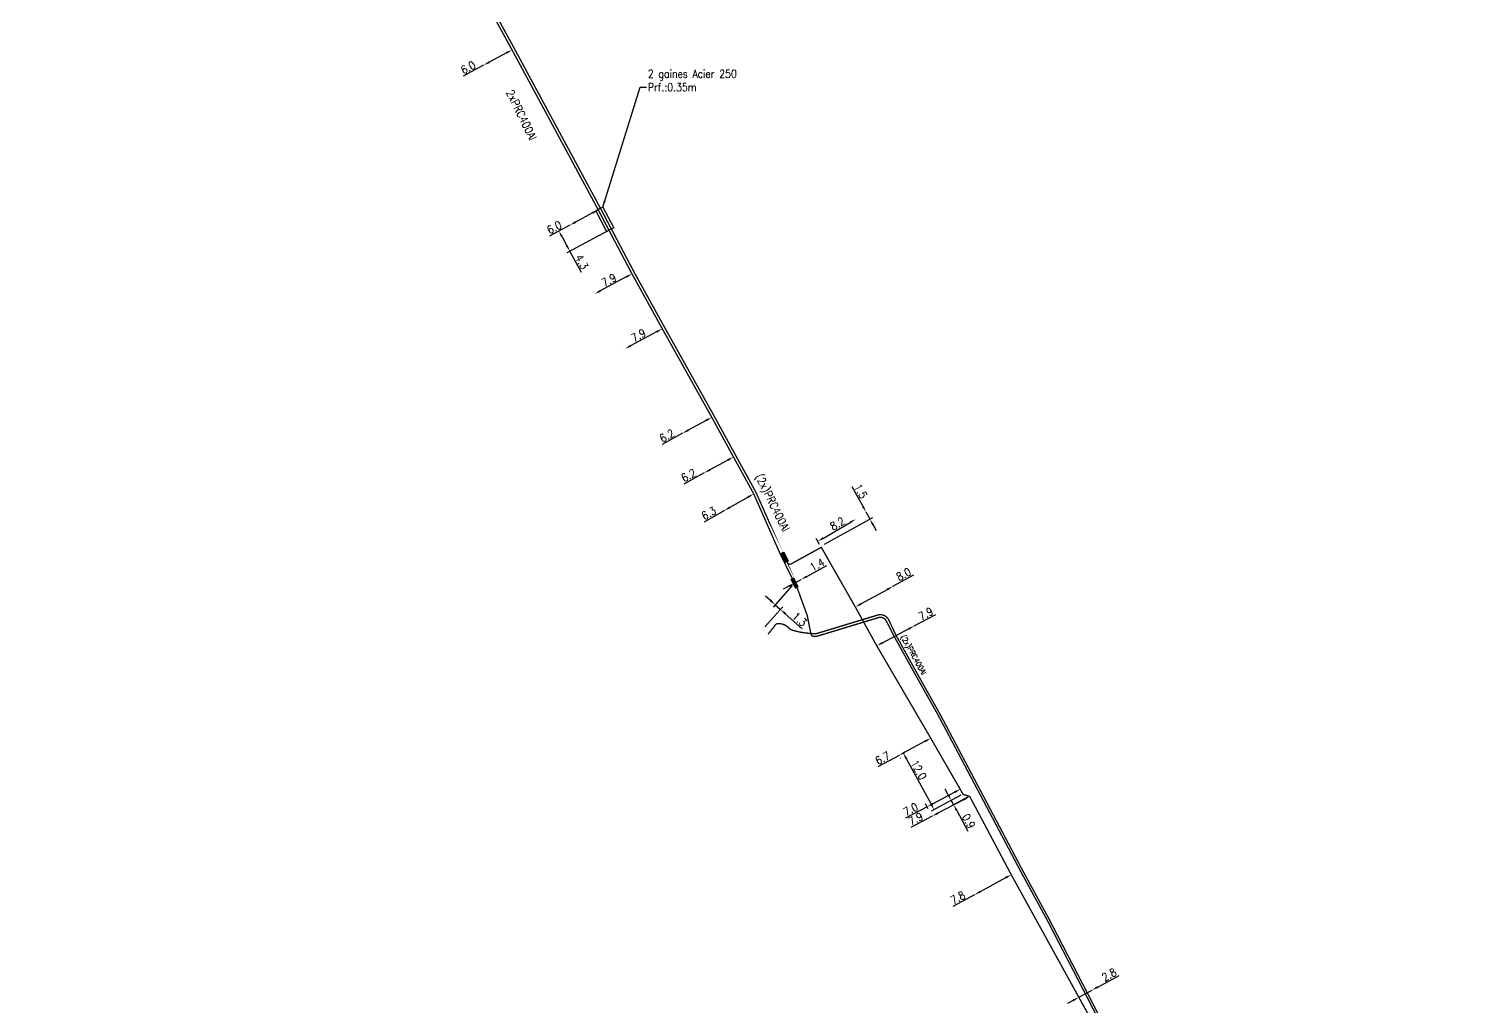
# Model space of a CAD drawing. Header units: millimetres. Extents: x 113457 to 114000, y 153000 to 154000.
# Drawn here: x 113459.8 to 113728.4, y 153663.9 to 153845.7 of the extents above; entities that cross this region are included whole.
import ezdxf
from ezdxf.enums import TextEntityAlignment as Align

# ---------------------------------------------------------------- set-up
doc = ezdxf.new("R2010")
doc.units = ezdxf.units.MM
doc.header["$PDMODE"] = 34
doc.layers.get('0').update_dxf_attribs({"linetype": 'CONTINUOUS'})
doc.layers.get('DEFPOINTS').update_dxf_attribs({"linetype": 'CONTINUOUS'})
for name, color, linetype in [('M_130', 3, 'M_ST_15'), ('M_300', 7, 'CONTINUOUS'), ('M_400', 7, 'CONTINUOUS')]:
    doc.layers.add(name, color=color, linetype=linetype)
doc.styles.add('M_ROMANS', font='ROMANS.shx', dxfattribs={"width": 0.75})
doc.styles.get("Standard").update_dxf_attribs({"font": 'romans.shx', "width": 0.85})
doc.linetypes.add('M_ST_15', pattern='A,5,-0.3,["XX",Standard,S=1,R=0,X=0,Y=-0.5],-2.5', length=7.8)
doc.dimstyles.get("Standard").update_dxf_attribs({"dimtxt": 1.5, "dimasz": 1.2, "dimexe": 0.625, "dimexo": 0.625, "dimgap": 0.25, "dimtad": 1, "dimdec": 1, "dimzin": 0, "dimdsep": 46, "dimtxsty": 'Standard', "dimcen": -0.5, "dimadec": 0, "dimazin": 0, "dimtfac": 1, "dimtdec": 1, "dimtmove": 0, "dimatfit": 3, "dimfxl": 1, "dimtolj": 1, "dimtzin": 0, "dimarcsym": 0})

# ---------------------------------------------------------------- blocks, each defined once
blk = doc.blocks.new('*D14')
at = {"layer": 'DEFPOINTS', "color": 0, "linetype": 'Continuous', "transparency": 16777216}
for p in [(113620.6094, 153742), (113620.6106244843, 153741.9977688616), (113613.5961733544, 153738.1510297416)]:
    blk.add_point(p, dxfattribs=at)
at = {"layer": 'M_130', "color": 0, "linetype": 'Continuous', "lineweight": -2, "transparency": 16777216}
for p, q in [((113620.6106244843, 153741.9977688616), (113624.4772942693, 153744.1198587003)), ((113614.6493824927, 153738.7261445026), (113619.5586398302, 153741.4204229621)), ((113620.9101009893, 153741.452091326), (113620.9113254735, 153741.4498601876)), ((113613.8968743437, 153737.6031210676), (113613.8980988279, 153737.6008899292))]:
    blk.add_line(p, q, dxfattribs=at)
at = {"layer": 'M_130', "color": 0, "linetype": 'Continuous', "transparency": 16777216}
for points in [[(113619.4624155136, 153741.5957537378), (113619.6548641467, 153741.2450921864), (113620.6106244843, 153741.9977688616)], [(113614.5531581761, 153738.9014752783), (113614.7456068092, 153738.550813727), (113613.5973978386, 153738.1487986032)]]:
    blk.add_solid(points, dxfattribs=at)
at = {"layer": 'M_130', "color": 0, "linetype": 'Continuous', "transparency": 16777216, "insert": (113622.6060501078, 153744.2335912116), "char_height": 1.5, "attachment_point": 5, "rotation": 28.758680008214878}
blk.add_mtext('\\A1;8.0', dxfattribs=at)
blk = doc.blocks.new('*D15')
at = {"layer": 'DEFPOINTS', "color": 0, "linetype": 'Continuous', "transparency": 16777216}
for p in [(113624.5703, 153734.625), (113624.5741407899, 153734.617742042), (113617.5877857376, 153730.9299702764)]:
    blk.add_point(p, dxfattribs=at)
at = {"layer": 'M_130', "color": 0, "linetype": 'Continuous', "lineweight": -2, "transparency": 16777216}
for p, q in [((113624.5741407899, 153734.617742042), (113628.5562971864, 153736.7250325818)), ((113618.6522722265, 153731.4839882767), (113623.513495091, 153734.0564660837)), ((113624.8626312283, 153734.0725803651), (113624.8664720182, 153734.0653224072)), ((113617.8801169659, 153730.3775506415), (113617.8839577558, 153730.3702926836))]:
    blk.add_line(p, q, dxfattribs=at)
at = {"layer": 'M_130', "color": 0, "linetype": 'Continuous', "transparency": 16777216}
for points in [[(113623.4199490979, 153734.2332403669), (113623.607041084, 153733.8796918006), (113624.5741407899, 153734.617742042)], [(113618.5587262335, 153731.6607625599), (113618.7458182196, 153731.3072139936), (113617.5916265276, 153730.9227123184)]]:
    blk.add_solid(points, dxfattribs=at)
at = {"layer": 'M_130', "color": 0, "linetype": 'Continuous', "transparency": 16777216, "insert": (113626.7138315012, 153736.8814168552), "char_height": 1.5, "attachment_point": 5, "rotation": 27.887044279127448}
blk.add_mtext('\\A1;7.9', dxfattribs=at)
blk = doc.blocks.new('*D16')
at = {"layer": 'DEFPOINTS', "color": 0, "linetype": 'Continuous', "transparency": 16777216}
for p in [(113627.6363783456, 153713.7315509265), (113621.739762926, 153710.5501712958), (113621.7438860981, 153710.5425290893)]:
    blk.add_point(p, dxfattribs=at)
at = {"layer": 'M_130', "color": 0, "linetype": 'Continuous', "lineweight": -2, "transparency": 16777216}
for p, q in [((113626.5844059942, 153713.1541173147), (113622.7999816215, 153711.1123204945)), ((113627.9331447025, 153713.1815011748), (113627.9372678746, 153713.1738589682)), ((113621.7438860981, 153710.5425290893), (113617.7788131732, 153708.4032676079)), ((113622.0365292829, 153710.0001215441), (113622.040652455, 153709.9924793375))]:
    blk.add_line(p, q, dxfattribs=at)
at = {"layer": 'M_130', "color": 0, "linetype": 'Continuous', "transparency": 16777216}
for points in [[(113622.7050163873, 153711.2883364151), (113622.8949468557, 153710.936304574), (113621.7438860981, 153710.5425290893)], [(113626.4894407601, 153713.3301332353), (113626.6793712285, 153712.9781013942), (113627.6405015177, 153713.72390872)]]:
    blk.add_solid(points, dxfattribs=at)
at = {"layer": 'M_130', "color": 0, "linetype": 'Continuous', "transparency": 16777216, "insert": (113618.6728250987, 153710.0218714875), "char_height": 1.5, "attachment_point": 5, "rotation": 28.348032647228194}
blk.add_mtext('\\A1;6.7', dxfattribs=at)
blk = doc.blocks.new('*D17')
at = {"layer": 'DEFPOINTS', "color": 0, "linetype": 'Continuous', "transparency": 16777216}
for p in [(113633.6604716316, 153703.2834943716), (113626.9619393876, 153700.9699229799), (113627.4723206221, 153700.00622069)]:
    blk.add_point(p, dxfattribs=at)
at = {"layer": 'M_130', "color": 0, "linetype": 'Continuous', "lineweight": -2, "transparency": 16777216}
for p, q in [((113632.0896295019, 153703.6855716177), (113628.0224002828, 153701.5315480237)), ((113633.3679585879, 153703.8358177545), (113632.8575773534, 153704.7995200444)), ((113626.9619393876, 153700.9699229799), (113622.9666945191, 153698.8540226343)), ((113627.1798075784, 153700.5585440729), (113626.669426344, 153701.5222463628))]:
    blk.add_line(p, q, dxfattribs=at)
at = {"layer": 'M_130', "color": 0, "linetype": 'Continuous', "transparency": 16777216}
for points in [[(113631.9960253279, 153703.8623151002), (113632.1832336759, 153703.5088281351), (113633.1500903971, 153704.2471966615)], [(113627.9287961088, 153701.7082915063), (113628.1160044567, 153701.3548045412), (113626.9619393876, 153700.9699229799)]]:
    blk.add_solid(points, dxfattribs=at)
at = {"layer": 'M_130', "color": 0, "linetype": 'Continuous', "transparency": 16777216, "insert": (113623.8999969749, 153700.4798874263), "char_height": 1.5, "attachment_point": 5, "rotation": 27.90590342580457}
blk.add_mtext('\\A1;7.0', dxfattribs=at)
blk = doc.blocks.new('*D18')
at = {"layer": 'DEFPOINTS', "color": 0, "linetype": 'Continuous', "transparency": 16777216}
for p in [(113634.8931325307, 153702.8861986283), (113627.8987695014, 153699.213653594), (113627.8987695014, 153699.213653594)]:
    blk.add_point(p, dxfattribs=at)
at = {"layer": 'M_130', "color": 0, "linetype": 'Continuous', "lineweight": -2, "transparency": 16777216}
for p, q in [((113633.830686585, 153702.3283378817), (113628.961215447, 153699.7715143406)), ((113627.8987695014, 153699.213653594), (113623.9098541431, 153697.1191853443))]:
    blk.add_line(p, q, dxfattribs=at)
at = {"layer": 'M_130', "color": 0, "linetype": 'Continuous', "transparency": 16777216}
for points in [[(113633.7377097939, 153702.5054122059), (113633.9236633761, 153702.1512635574), (113634.8931325306, 153702.8861986283)], [(113628.8682386559, 153699.9485886649), (113629.0541922381, 153699.5944400164), (113627.8987695014, 153699.213653594)]]:
    blk.add_solid(points, dxfattribs=at)
at = {"layer": 'M_130', "color": 0, "linetype": 'Continuous', "transparency": 16777216, "insert": (113624.8220392629, 153698.7276175465), "char_height": 1.5, "attachment_point": 5, "rotation": 27.70271211043715}
blk.add_mtext('\\A1;7.9', dxfattribs=at)
blk = doc.blocks.new('*D19')
at = {"layer": 'DEFPOINTS', "color": 0, "linetype": 'Continuous', "transparency": 16777216}
for p in [(113642.6138966617, 153688.3266896534), (113635.7639865554, 153684.5959199985), (113635.7643821634, 153684.5951938225)]:
    blk.add_point(p, dxfattribs=at)
at = {"layer": 'M_130', "color": 0, "linetype": 'Continuous', "lineweight": -2, "transparency": 16777216}
for p, q in [((113641.559728813, 153687.7533391231), (113636.8177587961, 153685.1699967048)), ((113642.3148983772, 153688.8755293621), (113642.3145027692, 153688.8762555381)), ((113635.7639865554, 153684.5959199985), (113631.7496110762, 153682.4089583725)), ((113635.4653838788, 153685.1440335312), (113635.4649882708, 153685.1447597072))]:
    blk.add_line(p, q, dxfattribs=at)
at = {"layer": 'M_130', "color": 0, "linetype": 'Continuous', "transparency": 16777216}
for points in [[(113641.464049362, 153687.9289678299), (113641.6554082641, 153687.5777104163), (113642.6135010537, 153688.3274158294)], [(113636.722079345, 153685.3456254116), (113636.9134382471, 153684.994367998), (113635.7639865554, 153684.5959199985)]]:
    blk.add_solid(points, dxfattribs=at)
at = {"layer": 'M_130', "color": 0, "linetype": 'Continuous', "transparency": 16777216, "insert": (113632.6636985676, 153684.0457032683), "char_height": 1.5, "attachment_point": 5, "rotation": 28.580776452235504}
blk.add_mtext('\\A1;7.8', dxfattribs=at)
blk = doc.blocks.new('*D20')
at = {"layer": 'DEFPOINTS', "color": 0, "linetype": 'Continuous', "transparency": 16777216}
for p in [(113628.0552590211, 153713.9883586819), (113622.5241899744, 153710.9756788033), (113633.795218136, 153703.4501961589)]:
    blk.add_point(p, dxfattribs=at)
at = {"layer": 'M_130', "color": 0, "linetype": 'Continuous', "lineweight": -2, "transparency": 16777216}
for p, q in [((113627.6901531778, 153701.4913325327), (113623.0981858859, 153709.9218625511)), ((113633.2463555046, 153703.151239955), (113627.7152864579, 153700.1385600765))]:
    blk.add_line(p, q, dxfattribs=at)
at = {"layer": 'M_130', "color": 0, "linetype": 'Continuous', "transparency": 16777216}
for points in [[(113623.2738219279, 153710.0175285363), (113622.9225498438, 153709.8261965658), (113622.5241899744, 153710.9756788033)], [(113627.8657892198, 153701.5869985179), (113627.5145171357, 153701.3956665474), (113628.2641490893, 153700.4375162804)]]:
    blk.add_solid(points, dxfattribs=at)
at = {"layer": 'M_130', "color": 0, "linetype": 'Continuous', "transparency": 16777216, "insert": (113625.3778559845, 153707.8271552965), "char_height": 1.5, "attachment_point": 5, "rotation": 298.5763835628893}
blk.add_mtext('\\A1;12.0', dxfattribs=at)
blk = doc.blocks.new('*D21')
at = {"layer": 'DEFPOINTS', "color": 0, "linetype": 'Continuous', "transparency": 16777216}
for p in [(113634.5814389731, 153703.8784373681), (113635.0317798079, 153703.0516431676), (113631.4388362456, 153702.1667147476)]:
    blk.add_point(p, dxfattribs=at)
at = {"layer": 'M_130', "color": 0, "linetype": 'Continuous', "lineweight": -2, "transparency": 16777216}
for p, q in [((113630.8648403342, 153703.2205309999), (113630.2908444227, 153704.2743472522)), ((113634.4829171765, 153702.7526869637), (113631.3403144489, 153701.0409643432)), ((113631.4388362456, 153702.1667147476), (113631.8891770803, 153701.3399205471)), ((113632.4631729918, 153700.2861042948), (113634.5584289007, 153696.439361338))]:
    blk.add_line(p, q, dxfattribs=at)
at = {"layer": 'M_130', "color": 0, "linetype": 'Continuous', "transparency": 16777216}
for points in [[(113631.0404763762, 153703.3161969851), (113630.6892042921, 153703.1248650147), (113631.4388362456, 153702.1667147476)], [(113632.6388090338, 153700.38177028), (113632.2875369497, 153700.1904383095), (113631.8891770803, 153701.3399205471)]]:
    blk.add_solid(points, dxfattribs=at)
at = {"layer": 'M_130', "color": 0, "linetype": 'Continuous', "transparency": 16777216, "insert": (113634.6926352436, 153698.283575127), "char_height": 1.5, "attachment_point": 5, "rotation": 298.57638356106435}
blk.add_mtext('\\A1;0.9', dxfattribs=at)
blk = doc.blocks.new('*D37')
at = {"layer": 'DEFPOINTS', "color": 0, "linetype": 'Continuous', "transparency": 16777216}
for p in [(113615.6090467648, 153755.791476775), (113606.6235791239, 153750.8429174821), (113607.3471927156, 153749.528998394)]:
    blk.add_point(p, dxfattribs=at)
at = {"layer": 'M_130', "color": 0, "linetype": 'Continuous', "lineweight": -2, "transparency": 16777216}
for p, q in [((113615.0301558914, 153756.8426120455), (113613.0066221688, 153760.5168929237)), ((113607.8946590023, 153749.8305040573), (113616.8801266433, 153754.7790633502)), ((113616.3326603566, 153754.477557687), (113615.6090467648, 153755.791476775)), ((113616.91155123, 153753.4264224166), (113617.4904421034, 153752.3752871462))]:
    blk.add_line(p, q, dxfattribs=at)
at = {"layer": 'M_130', "color": 0, "linetype": 'Continuous', "transparency": 16777216}
for points in [[(113615.2053451032, 153756.9390938577), (113614.8549666797, 153756.7461302332), (113615.6090467648, 153755.791476775)], [(113617.0867404417, 153753.5229042288), (113616.7363620182, 153753.3299406044), (113616.3326603566, 153754.477557687)]]:
    blk.add_solid(points, dxfattribs=at)
at = {"layer": 'M_130', "color": 0, "linetype": 'Continuous', "transparency": 16777216, "insert": (113614.603597485, 153759.690075465), "char_height": 1.5, "attachment_point": 5, "rotation": 298.8428601536797}
blk.add_mtext('\\A1;1.5', dxfattribs=at)
blk = doc.blocks.new('*D38')
at = {"layer": 'DEFPOINTS', "color": 0, "linetype": 'Continuous', "transparency": 16777216}
for p in [(113613.7060893968, 153754.5034507537), (113614.3592369533, 153753.3801327216), (113607.2709636449, 153749.258692258)]:
    blk.add_point(p, dxfattribs=at)
at = {"layer": 'M_130', "color": 0, "linetype": 'Continuous', "lineweight": -2, "transparency": 16777216}
for p, q in [((113607.6552023695, 153750.9851932671), (113612.6687031157, 153753.9002677768)), ((113606.9568058444, 153749.7989976128), (113606.3036582879, 153750.9223156449))]:
    blk.add_line(p, q, dxfattribs=at)
at = {"layer": 'M_130', "color": 0, "linetype": 'Continuous', "transparency": 16777216}
for points in [[(113612.5681726195, 153754.0731654904), (113612.7692336118, 153753.7273700633), (113613.7060893968, 153754.5034507537)], [(113607.5546718734, 153751.1580909806), (113607.7557328657, 153750.8122955536), (113606.6178160884, 153750.3820102902)]]:
    blk.add_solid(points, dxfattribs=at)
at = {"layer": 'M_130', "color": 0, "linetype": 'Continuous', "transparency": 16777216, "insert": (113610.2708157093, 153753.6627816363), "char_height": 1.5, "attachment_point": 5, "rotation": 30.175642424466396}
blk.add_mtext('\\A1;8.2', dxfattribs=at)
blk = doc.blocks.new('*D50')
at = {"layer": 'DEFPOINTS', "color": 0, "linetype": 'Continuous', "transparency": 16777216}
for p in [(113655.189877369, 153665.5204778526), (113657.6503750767, 153666.8573504558), (113657.6503750766, 153666.8573504558)]:
    blk.add_point(p, dxfattribs=at)
at = {"layer": 'M_130', "color": 0, "linetype": 'Continuous', "lineweight": -2, "transparency": 16777216}
for p, q in [((113658.704788203, 153667.4302491896), (113662.6902187696, 153669.5956699984)), ((113654.8914926119, 153666.0696513559), (113654.8914926119, 153666.069651356)), ((113655.189877369, 153665.5204778527), (113657.6503750766, 153666.8573504558)), ((113654.1354642427, 153664.947579119), (113653.0810511164, 153664.3746803853))]:
    blk.add_line(p, q, dxfattribs=at)
at = {"layer": 'M_130', "color": 0, "linetype": 'Continuous', "transparency": 16777216}
for points in [[(113654.0399811204, 153665.1233146401), (113654.230947365, 153664.771843598), (113655.189877369, 153665.5204778527)], [(113658.6093050807, 153667.6059847106), (113658.8002713252, 153667.2545136685), (113657.6503750766, 153666.8573504558)]]:
    blk.add_solid(points, dxfattribs=at)
at = {"layer": 'M_130', "color": 0, "linetype": 'Continuous', "transparency": 16777216, "insert": (113660.819471527, 153669.7173028484), "char_height": 1.5, "attachment_point": 5, "rotation": 28.516747118791727}
blk.add_mtext('\\A1;2.8', dxfattribs=at)
blk = doc.blocks.new('*D75')
at = {"layer": 'DEFPOINTS', "color": 0, "linetype": 'Continuous', "transparency": 16777216}
for p in [(113594.6970250666, 153759.2050064294), (113589.2301, 153756.093), (113589.2301, 153756.093)]:
    blk.add_point(p, dxfattribs=at)
at = {"layer": 'M_130', "color": 0, "linetype": 'Continuous', "lineweight": -2, "transparency": 16777216}
for p, q in [((113593.6541526762, 153758.6113590783), (113590.2729723904, 153756.686647351)), ((113589.2301, 153756.093), (113585.4838292405, 153753.9604632361))]:
    blk.add_line(p, q, dxfattribs=at)
at = {"layer": 'M_130', "color": 0, "linetype": 'Continuous', "transparency": 16777216}
for points in [[(113590.1740311653, 153756.8604594161), (113590.3719136156, 153756.5128352859), (113589.2301, 153756.093)], [(113593.555211451, 153758.7851711434), (113593.7530939014, 153758.4375470133), (113594.6970250666, 153759.2050064293)]]:
    blk.add_solid(points, dxfattribs=at)
at = {"layer": 'M_130', "color": 0, "linetype": 'Continuous', "transparency": 16777216, "insert": (113586.3408222992, 153755.5989682678), "char_height": 1.5, "attachment_point": 5, "rotation": 29.650373811137484}
blk.add_mtext('\\A1;6.3', dxfattribs=at)
blk = doc.blocks.new('*D76')
at = {"layer": 'DEFPOINTS', "color": 0, "linetype": 'Continuous', "transparency": 16777216}
for p in [(113590.9242026389, 153766.0716193495), (113585.484, 153763.0977), (113585.4846447558, 153763.0965205456)]:
    blk.add_point(p, dxfattribs=at)
at = {"layer": 'M_130', "color": 0, "linetype": 'Continuous', "lineweight": -2, "transparency": 16777216}
for p, q in [((113589.8719049628, 153765.4948426095), (113586.5375871877, 153763.6721178312)), ((113591.2239928918, 153765.5232118329), (113591.2246376476, 153765.5220323785)), ((113585.4846447558, 153763.0965205456), (113581.7021997699, 153761.028824344)), ((113585.7837902529, 153762.5492924834), (113585.7844350087, 153762.548113029))]:
    blk.add_line(p, q, dxfattribs=at)
at = {"layer": 'M_130', "color": 0, "linetype": 'Continuous', "transparency": 16777216}
for points in [[(113589.7759720819, 153765.6703330148), (113589.9678378437, 153765.3193522042), (113590.9248473947, 153766.0704398951)], [(113586.4416543067, 153763.8476082365), (113586.6335200686, 153763.4966274259), (113585.4846447558, 153763.0965205456)]]:
    blk.add_solid(points, dxfattribs=at)
at = {"layer": 'M_130', "color": 0, "linetype": 'Continuous', "transparency": 16777216, "insert": (113582.5872866422, 153762.6523258286), "char_height": 1.5, "attachment_point": 5, "rotation": 28.663486049525147}
blk.add_mtext('\\A1;6.2', dxfattribs=at)
blk = doc.blocks.new('*D77')
at = {"layer": 'DEFPOINTS', "color": 0, "linetype": 'Continuous', "transparency": 16777216}
for p in [(113586.8909816988, 153773.4467033669), (113581.4510845917, 153770.4722249412), (113581.4517, 153770.4711)]:
    blk.add_point(p, dxfattribs=at)
at = {"layer": 'M_130', "color": 0, "linetype": 'Continuous', "lineweight": -2, "transparency": 16777216}
for p, q in [((113585.8376021016, 153772.8719050818), (113582.5038487806, 153771.0481481676)), ((113586.5910216851, 153773.9950180486), (113586.5904062768, 153773.9961429898)), ((113581.4510845917, 153770.4722249412), (113577.6692799014, 153768.4033578752)), ((113581.1517399863, 153771.0194146817), (113581.151124578, 153771.020539623))]:
    blk.add_line(p, q, dxfattribs=at)
at = {"layer": 'M_130', "color": 0, "linetype": 'Continuous', "transparency": 16777216}
for points in [[(113585.7416148972, 153773.0473657799), (113585.933589306, 153772.6964443836), (113586.8903662905, 153773.4478283081)], [(113582.4078615762, 153771.2236088658), (113582.599835985, 153770.8726874695), (113581.4510845917, 153770.4722249412)]]:
    blk.add_solid(points, dxfattribs=at)
at = {"layer": 'M_130', "color": 0, "linetype": 'Continuous', "transparency": 16777216, "insert": (113578.5538641302, 153770.0271332858), "char_height": 1.5, "attachment_point": 5, "rotation": 28.681223590731417}
blk.add_mtext('\\A1;6.2', dxfattribs=at)
blk = doc.blocks.new('*D78')
at = {"layer": 'DEFPOINTS', "color": 0, "linetype": 'Continuous', "transparency": 16777216}
for p in [(113577.6850588194, 153789.9235280614), (113570.7302181805, 153786.1765330698), (113570.7318, 153786.1736)]:
    blk.add_point(p, dxfattribs=at)
at = {"layer": 'M_130', "color": 0, "linetype": 'Continuous', "lineweight": -2, "transparency": 16777216}
for p, q in [((113576.6272838294, 153789.3568507497), (113571.7864113509, 153786.7461434512)), ((113577.3883867457, 153790.473628671), (113577.3868049262, 153790.4765617407)), ((113570.4351279263, 153786.7237006096), (113570.4335461068, 153786.7266336794))]:
    blk.add_line(p, q, dxfattribs=at)
at = {"layer": 'M_130', "color": 0, "linetype": 'Continuous', "transparency": 16777216}
for points in [[(113576.5323487658, 153789.5328829448), (113576.7222188929, 153789.1808185546), (113577.6834769998, 153789.9264611311)], [(113571.6914762874, 153786.9221756462), (113571.8813464145, 153786.5701112561), (113570.7302181805, 153786.1765330698)]]:
    blk.add_solid(points, dxfattribs=at)
at = {"layer": 'M_130', "color": 0, "linetype": 'Continuous', "transparency": 16777216, "insert": (113573.267071169, 153788.6808266708), "char_height": 1.5, "attachment_point": 5, "rotation": 28.338212113006094}
blk.add_mtext('\\A1;7.9', dxfattribs=at)
blk = doc.blocks.new('*D79')
at = {"layer": 'DEFPOINTS', "color": 0, "linetype": 'Continuous', "transparency": 16777216}
for p in [(113572.045595058, 153800.1454700378), (113565.0911464892, 153796.3976992925), (113565.0912, 153796.3976)]:
    blk.add_point(p, dxfattribs=at)
at = {"layer": 'M_130', "color": 0, "linetype": 'Continuous', "lineweight": -2, "transparency": 16777216}
for p, q in [((113571.7490866861, 153800.6956589011), (113571.7490331753, 153800.6957581936)), ((113570.9891789294, 153799.5762732562), (113566.1475091069, 153796.9669953665)), ((113564.7946916281, 153796.9477888634), (113564.7946381173, 153796.9478881558))]:
    blk.add_line(p, q, dxfattribs=at)
at = {"layer": 'M_130', "color": 0, "linetype": 'Continuous', "transparency": 16777216}
for points in [[(113570.8942962504, 153799.7523336924), (113571.0840616084, 153799.4002128199), (113572.0455415472, 153800.1455693302)], [(113566.0526264279, 153797.1430558028), (113566.2423917859, 153796.7909349302), (113565.0911464892, 153796.3976992925)]]:
    blk.add_solid(points, dxfattribs=at)
at = {"layer": 'M_130', "color": 0, "linetype": 'Continuous', "transparency": 16777216, "insert": (113567.7636767321, 153798.9739557118), "char_height": 1.5, "attachment_point": 5, "rotation": 28.321163109238732}
blk.add_mtext('\\A1;7.9', dxfattribs=at)
blk = doc.blocks.new('*D80')
at = {"layer": 'DEFPOINTS', "color": 0, "linetype": 'Continuous', "transparency": 16777216}
for p in [(113565.765975578, 153812.0537219964), (113560.4837, 153809.2081), (113560.4843179172, 153809.2069529717)]:
    blk.add_point(p, dxfattribs=at)
at = {"layer": 'M_130', "color": 0, "linetype": 'Continuous', "lineweight": -2, "transparency": 16777216}
for p, q in [((113564.710138377, 153811.4834505674), (113561.5407730353, 153809.7760773723)), ((113566.0623945366, 153811.5034849557), (113566.0630124538, 153811.5023379274)), ((113560.4843179172, 153809.2069529717), (113556.6892544423, 153807.1625090682)), ((113560.7801189587, 153808.6578629593), (113560.7807368759, 153808.656715931))]:
    blk.add_line(p, q, dxfattribs=at)
at = {"layer": 'M_130', "color": 0, "linetype": 'Continuous', "transparency": 16777216}
for points in [[(113564.6152843103, 153811.6595264204), (113564.8049924438, 153811.3073747144), (113565.7665934952, 153812.0525749681)], [(113561.4459189686, 153809.9521532254), (113561.6356271021, 153809.6000015193), (113560.4843179172, 153809.2069529717)]]:
    blk.add_solid(points, dxfattribs=at)
at = {"layer": 'M_130', "color": 0, "linetype": 'Continuous', "transparency": 16777216, "insert": (113557.5842882868, 153808.7805480848), "char_height": 1.5, "attachment_point": 5, "rotation": 28.31185216675614}
blk.add_mtext('\\A1;6.0', dxfattribs=at)
blk = doc.blocks.new('*D81')
at = {"layer": 'DEFPOINTS', "color": 0, "linetype": 'Continuous', "transparency": 16777216}
for p in [(113549.7269784301, 153841.822401508), (113544.4450101688, 153838.976208655), (113544.4455, 153838.9753)]:
    blk.add_point(p, dxfattribs=at)
at = {"layer": 'M_130', "color": 0, "linetype": 'Continuous', "lineweight": -2, "transparency": 16777216}
for p, q in [((113548.6701929335, 153841.2538898725), (113545.5013058342, 153839.5456289455)), ((113549.4304053622, 153842.3725555004), (113549.429915531, 153842.3734641554)), ((113544.4450101688, 153838.976208655), (113540.6505194896, 153836.9307018376)), ((113544.1489269321, 153839.5254539924), (113544.1484371008, 153839.5263626474))]:
    blk.add_line(p, q, dxfattribs=at)
at = {"layer": 'M_130', "color": 0, "linetype": 'Continuous', "transparency": 16777216}
for points in [[(113548.5752895518, 153841.4299391501), (113548.7650963152, 153841.0778405949), (113549.7264885989, 153841.823310163)], [(113545.4064024525, 153839.7216782231), (113545.596209216, 153839.3695796679), (113544.4450101688, 153838.976208655)]]:
    blk.add_solid(points, dxfattribs=at)
at = {"layer": 'M_130', "color": 0, "linetype": 'Continuous', "transparency": 16777216, "insert": (113541.5451000878, 153838.5489914889), "char_height": 1.5, "attachment_point": 5, "rotation": 28.327900665761046}
blk.add_mtext('\\A1;6.0', dxfattribs=at)
blk = doc.blocks.new('*D89')
at = {"layer": 'DEFPOINTS', "color": 0, "linetype": 'Continuous', "transparency": 16777216}
for p in [(113558.4576880464, 153808.1147875606), (113560.4843179138, 153809.206952969), (113568.2121503058, 153808.4868827688)]:
    blk.add_point(p, dxfattribs=at)
at = {"layer": 'M_400', "color": 0, "linetype": 'Continuous', "lineweight": -2, "transparency": 16777216}
for p, q in [((113559.9341258609, 153808.9104505155), (113557.9074959936, 153807.8182851071)), ((113567.661958253, 153808.1903803153), (113559.9474314825, 153804.0329663657)), ((113559.0269727573, 153807.0584188192), (113559.9283388245, 153805.3858375607)), ((113560.4976235353, 153804.3294688193), (113562.5714464105, 153800.4812684038))]:
    blk.add_line(p, q, dxfattribs=at)
at = {"layer": 'M_400', "color": 0, "linetype": 'Continuous', "transparency": 16777216}
for points in [[(113559.2030342142, 153807.1532996043), (113558.8509113004, 153806.963538034), (113558.4576880464, 153808.1147875606)], [(113560.1044002814, 153805.4807183458), (113559.7522773676, 153805.2909567756), (113560.4976235353, 153804.3294688193)]]:
    blk.add_solid(points, dxfattribs=at)
at = {"layer": 'M_400', "color": 0, "linetype": 'Continuous', "transparency": 16777216, "insert": (113562.6994846129, 153802.3515881665), "char_height": 1.5, "attachment_point": 5, "rotation": 298.320546784713}
blk.add_mtext('\\A1;4.3', dxfattribs=at)
blk = doc.blocks.new('*D105')
at = {"layer": 'DEFPOINTS', "color": 0, "linetype": 'Continuous', "transparency": 16777216}
for p in [(113602.29134288, 153742.5898176563), (113599.6765601248, 153737.7000512756), (113596.369, 153733.987)]:
    blk.add_point(p, dxfattribs=at)
at = {"layer": 'M_300', "color": 0, "linetype": 'Continuous', "lineweight": -2, "transparency": 16777216}
for p, q in [((113601.8756193062, 153742.1231283483), (113598.2901227904, 153738.098067001)), ((113596.7847235738, 153734.453689308), (113600.0922836986, 153738.1667405836)), ((113597.8098028927, 153739.3629455707), (113596.9137594213, 153740.1611348323)), ((113598.7058463641, 153738.564756309), (113599.6765601248, 153737.7000512756)), ((113600.5726035962, 153736.901862014), (113603.7007553579, 153734.1153262881))]:
    blk.add_line(p, q, dxfattribs=at)
at = {"layer": 'M_300', "color": 0, "linetype": 'Continuous', "transparency": 16777216}
for points in [[(113597.9428344364, 153739.5122861493), (113597.6767713491, 153739.2136049921), (113598.7058463641, 153738.564756309)], [(113600.7056351398, 153737.0512025926), (113600.4395720526, 153736.7525214354), (113599.6765601248, 153737.7000512756)]]:
    blk.add_solid(points, dxfattribs=at)
at = {"layer": 'M_300', "color": 0, "linetype": 'Continuous', "transparency": 16777216, "insert": (113603.2498589308, 153735.8562024131), "char_height": 1.5, "attachment_point": 5, "rotation": 318.30557377361293}
blk.add_mtext('\\A1;1.3', dxfattribs=at)
blk = doc.blocks.new('*D106')
at = {"layer": 'DEFPOINTS', "color": 0, "linetype": 'Continuous', "transparency": 16777216}
for p in [(113602.29134288, 153742.5898176563), (113603.5212579123, 153743.2586292986), (113603.5212579123, 153743.2586292986)]:
    blk.add_point(p, dxfattribs=at)
at = {"layer": 'M_300', "color": 0, "linetype": 'Continuous', "lineweight": -2, "transparency": 16777216}
for p, q in [((113604.5754707973, 153743.8318964206), (113608.3091414316, 153745.8622174777)), ((113601.237129995, 153742.0165505343), (113600.18291711, 153741.4432834123)), ((113602.29134288, 153742.5898176563), (113603.5212579123, 153743.2586292986))]:
    blk.add_line(p, q, dxfattribs=at)
at = {"layer": 'M_300', "color": 0, "linetype": 'Continuous', "transparency": 16777216}
for points in [[(113604.479926277, 153744.0075985681), (113604.6710153177, 153743.6561942731), (113603.5212579123, 153743.2586292986)], [(113601.1415854746, 153742.1922526818), (113601.3326745153, 153741.8408483868), (113602.29134288, 153742.5898176563)]]:
    blk.add_solid(points, dxfattribs=at)
at = {"layer": 'M_300', "color": 0, "linetype": 'Continuous', "transparency": 16777216, "insert": (113606.4916899553, 153746.0122012476), "char_height": 1.5, "attachment_point": 5, "rotation": 28.536766880775836}
blk.add_mtext('\\A1;1.4', dxfattribs=at)
blk = doc.blocks.new('M_300_03')
at = {"color": 0, "linetype": 'Continuous'}
blk.add_solid([(-1, 0.75), (-1, 0), (1, 0.75), (1, 0)], dxfattribs=at)
at = {"color": 0, "linetype": 'Continuous', "style": 'M_ROMANS', "width": 0.75, "flags": 3}
for tag, p in [('DEF_LEG', (0, -4.625)), ('DEF_COUP', (0, -7.125)), ('DEF_TYPE', (0, -9.625))]:
    blk.add_attdef(tag, text='', height=1.2, dxfattribs=at).set_placement(p, align=Align.MIDDLE)

msp = doc.modelspace()

# ---------------------------------------------------------------- linework, layer by layer
at = {"layer": 'M_130', "const_width": 0.25, "flags": 128}
for points in [[(113459.9485752589, 154000), (113460.3922157745, 153999.213741955), (113462.2206518864, 153995.9732093413), (113471.5497372662, 153979.4392953614), (113477.1688306805, 153969.4916575928), (113492.8184397943, 153941.7867181579), (113502.3533628982, 153924.9067778953), (113508.0343509643, 153914.8495663007), (113523.749628315, 153886.9629621557), (113526.8805998667, 153881.4070841205), (113529.4651707336, 153879.0258350198), (113540.7064274452, 153858.2714284851), (113549.7269784302, 153841.822401508), (113565.7665934952, 153812.0525749681), (113572.045595058, 153800.1454700378), (113577.6850588194, 153789.9235280614), (113586.8903662905, 153773.4478283081), (113590.9242026389, 153766.0716193495), (113594.6970250665, 153759.2050064294), (113599.553271548, 153748.1827346882), (113601.8517134524, 153743.4878260041)], [(113460.5226767405, 154000), (113460.8276788556, 153999.4594489045), (113472.4824386473, 153978.804727491), (113508.469821265, 153915.0952605831), (113527.2774424234, 153881.7213229523), (113529.8651804944, 153879.3371558036), (113541.1454590304, 153858.510704405), (113550.1662747216, 153842.0611947346), (113566.2072088965, 153812.2889200643), (113572.4856674748, 153800.3828695623), (113578.1222039936, 153790.1662334281), (113587.3285793859, 153773.6885988229), (113591.3640336123, 153766.3094310535), (113595.1573753639, 153759.4054843858), (113600.0546480792, 153748.2957456403), (113600.0170252028, 153748.3725959487)]]:
    msp.add_lwpolyline(points, dxfattribs=at)
at = {"layer": 'M_130', "color": 3, "const_width": 0.25, "flags": 128}
msp.add_lwpolyline([(113600.93404192, 153746.4994532163), (113600.9850981567, 153746.3951632762, 0.428385267522622), (113601.6753757933, 153746.1770387071), (113607.2709636449, 153749.258692258), (113613.5961733544, 153738.1510297416), (113617.5877857376, 153730.9299702764), (113627.6363783456, 153713.7315509265), (113633.6604716316, 153703.2834943716), (113634.8931325307, 153702.8861986283), (113642.6138966617, 153688.3266896534), (113659.2177285384, 153658.2160751975), (113661.6066110113, 153658.0142918103), (113682.7753960992, 153621.929879271), (113689.728448701, 153609.1887764627), (113695.1592494901, 153597.7050490039), (113699.5914336999, 153588.682180613), (113700.6204709603, 153586.5873065439), (113705.5192359264, 153577.3330028274), (113706.8929186229, 153574.7867440319), (113707.4383619712, 153573.7757100235), (113707.9843631452, 153572.763642029), (113709.4484025132, 153570.0498980713), (113697.0140729065, 153562.8740769233), (113708.2570038015, 153543.5176127822), (113716.0648038082, 153528.682157668), (113720.541946295, 153519.8171991576), (113733.7630005211, 153495.4898220267), (113736.5566226105, 153491.2001622937), (113736.5566226105, 153491.2001622937), (113743.2588788558, 153477.2604096181), (113744.8106156981, 153476.9813891403), (113746.3093241904, 153472.7332219841), (113750.7338204247, 153461.894574775), (113752.749460773, 153456.7045805899), (113755.7984084515, 153446.6702254416), (113758.4248965488, 153439.2547237451), (113761.4111833209, 153429.4791493177), (113764.635597566, 153420.1412180198), (113769.7897442594, 153403.6283063043), (113780.2920042226, 153369.5898751827), (113787.2541452559, 153348.7756782024), (113787.2541452559, 153348.7756782024), (113798.415907345, 153311.5415890924), (113801.1265334895, 153302.9594852766), (113806.1600508536, 153289.1567725365), (113806.1600508536, 153289.1567725365), (113807.0357806159, 153286.4940285835), (113808.5633431185, 153286.158416912), (113812.5998605933, 153273.5237788766), (113829.2977952997, 153219.4473850504), (113837.3596170954, 153194.1446498447), (113846.9500325656, 153162.155379801), (113850.9708333554, 153149.4543384968), (113855.8886464882, 153134.3303532921), (113857.888320861, 153127.7619043022), (113858.23294595, 153125.9042233004), (113858.6886126057, 153121.8683648593), (113865.1872805987, 153101.0626582344), (113869.8171169841, 153087.2945808887), (113871.173114651, 153083.5115325949), (113873.8863228101, 153075.954665626), (113876.6861163405, 153066.6057342236), (113876.6861163405, 153066.6057342236), (113883.8129274386, 153049.8234204015), (113887.3213192039, 153037.974542722), (113892.0783435294, 153022.8638879702), (113893.4020825871, 153021.8610281794), (113894.0624210747, 153019.8865521419), (113892.7458295411, 153018.539056432), (113894.378152647, 153012.7877743387), (113898.5142812629, 153001.159494511), (113898.9972853909, 153000)], format="xyb", dxfattribs=at)
at = {"layer": 'M_130', "const_width": 0.25, "flags": 128}
msp.add_lwpolyline([(113602.7467084231, 153741.6995130892), (113602.8689568243, 153741.4605000334), (113604.6418281322, 153736.6174219034), (113605.3530999755, 153733.1007154722, 0.3452112072873602), (113605.8223705304, 153732.7002690603), (113606.3742323424, 153732.6772849711), (113618.0275850943, 153736.2115370118, -0.3297131112632807), (113619.3679007355, 153735.5418883587), (113620.8210050518, 153732.6846169999), (113625.3061598536, 153724.604473896), (113629.1359445463, 153717.7937425574), (113644.3738064283, 153688.942780961), (113649.3572746502, 153679.7740526145), (113659.9728136814, 153659.2531536579), (113665.2821034866, 153649.9341637276), (113669.7546542704, 153642.2189694677), (113676.065509541, 153631.1214141839), (113682.332300646, 153620.2248806803), (113682.332300646, 153620.2248806803), (113700.1456509775, 153586.3287675475), (113703.0521766356, 153583.5030128523), (113709.2088679104, 153572.863984586), (113711.9246435157, 153567.5764384325), (113714.6991307973, 153562.1514557651), (113718.6701391481, 153555.629228349), (113723.3604773228, 153547.2288006064), (113743.3056910914, 153509.4447123802), (113746.2760174266, 153504.0686961035), (113749.1778037615, 153499.9891240423), (113755.5855307502, 153487.461418428), (113759.632485782, 153478.4216103755), (113764.0749852833, 153469.0956775272), (113769.0970424684, 153456.288499653), (113771.898835839, 153448.0037121114), (113798.962143319, 153363.0028155949), (113808.819620419, 153330.9893235186), (113810.591106458, 153325.2691144433), (113822.140230969, 153287.8707688707), (113822.8166097838, 153286.6595049424), (113823.193119871, 153286.0258758256), (113825.2561634833, 153279.4616364251), (113837.3837123381, 153242.1694443945), (113855.1575464741, 153186.9888285082), (113856.7215255339, 153181.2269353664), (113867.0324728003, 153146.6568876053), (113868.1045979005, 153143.0373186396), (113873.8135305383, 153124.3851744526), (113881.3361173673, 153100.2371727223), (113884.8307920254, 153088.7886450414), (113891.2845032726, 153068.1359868337), (113912.8308235744, 153000)], format="xyb", dxfattribs=at)
at = {"layer": 'M_130', "const_width": 0.25}
msp.add_lwpolyline([(113660.3243723817, 153659.4441301026), (113649.7125526529, 153679.9578392758), (113644.7258202007, 153689.1327486646), (113629.4884132344, 153717.9828794331), (113625.6550877106, 153724.8000490833), (113621.1707380716, 153732.878747922), (113619.8135772629, 153735.7685432348, 0.3204097143892826), (113617.9331573899, 153736.7021107832), (113606.3102896497, 153733.1803815303), (113605.5014946791, 153733.2140664408, -0.06435885781576055), (113601.9028851724, 153733.8253497188, -0.1445478476081164), (113601.1293626178, 153734.3359558373, 0.2519723431997069), (113598.836277324, 153734.989957851, -0.03490273387148364), (113597.3589476125, 153733.1051615858)], format="xyb", dxfattribs=at)
at = {"layer": 'M_400', "color": 7, "linetype": 'CONTINUOUS'}
for p, q in [((113565.29099618724, 153811.87853534328), (113565.9542572728, 153812.22865636862)), ((113565.29099618724, 153811.87853534328), (113567.32630572094, 153808.02289254268)), ((113566.61751835834, 153812.578777394), (113565.9542572728, 153812.22865636862)), ((113566.61751835834, 153812.578777394), (113568.65282789205, 153808.7231345934)), ((113567.32630572094, 153808.02289254268), (113567.9895668065, 153808.37301356805)), ((113568.65282789205, 153808.7231345934), (113567.9895668065, 153808.37301356805))]:
    msp.add_line(p, q, dxfattribs=at)

# ---------------------------------------------------------------- block references
at = {"layer": 'M_300'}
for p, rotation in [((113600.1575401702, 153747.2327130832), 296.0845450703795), ((113601.9574786673, 153742.4190555776), 297.0884563798215)]:
    msp.add_blockref('M_300_03', p, dxfattribs=dict(at, rotation=rotation))

# ---------------------------------------------------------------- texts
at = {"layer": 'M_130', "linetype": 'Continuous', "width": 0.85}
for s, p in [('2xPRC400Al', (113551.4847642714, 153829.6897221166)), ('(2x)PRC400Al', (113598.2159080719, 153757.5702843247))]:
    msp.add_text(s, height=1.5, rotation=296.1800020127451, dxfattribs=at).set_placement(p, align=Align.MIDDLE_CENTER)
msp.add_text('(2x)PRC400Al', height=1, rotation=298.938228237756, dxfattribs=at).set_placement((113622.0269423758, 153732.6062248736))
at = {"layer": 'M_400', "linetype": 'Continuous', "insert": (113574.9990892804, 153834.1342884668), "char_height": 1.5, "attachment_point": 7}
msp.add_mtext('2 gaines Acier 250\\PPrf.:0.35m', dxfattribs=at)

# ---------------------------------------------------------------- dimensions: what is measured, and where the dimension line sits
at = {"layer": 'M_130', "linetype": 'Continuous'}
for base, p1, p2, angle, picture, middle in [((113544.4450101688, 153838.976208655), (113549.7269784302, 153841.822401508), (113544.4455, 153838.9753), 208.32790066587378, '*D81', (113542.0196169965, 153837.6687451011)), ((113560.4843179172, 153809.2069529717), (113565.765975578, 153812.0537219963), (113560.4837, 153809.2081), 208.31185216606903, '*D80', (113558.0585586207, 153807.9001688196)), ((113565.0911464892, 153796.3976992925), (113572.045595058, 153800.1454700378), (113565.0912, 153796.3976), 208.32116310927432, '*D79', (113568.2380901271, 153798.0936535304)), ((113570.7302181805, 153786.1765330698), (113577.6850588194, 153789.9235280614), (113570.7318, 153786.1736), 208.3382121129059, '*D78', (113573.7417464868, 153787.8006656955)), ((113581.4510845917, 153770.4722249412), (113586.8909816988, 153773.4467033669), (113581.4517, 153770.4711), 208.68122359090287, '*D77', (113579.0338001521, 153769.1498297951)), ((113585.4846447558, 153763.0965205456), (113590.9242026389, 153766.0716193495), (113585.484, 153763.0977), 208.66348604946066, '*D76', (113583.0669510469, 153761.774873802)), ((113589.2301, 153756.093), (113594.6970250665, 153759.2050064294), (113589.2301, 153756.093), 209.65037381156455, '*D75', (113586.8355284251, 153754.7299079425)), ((113620.6106244843, 153741.9977688616), (113613.5961733544, 153738.1510297416), (113620.6094, 153742), 28.7586800083976, '*D14', (113623.0871716907, 153743.3569373332)), ((113624.5741407899, 153734.617742042), (113617.5877857376, 153730.9299702764), (113624.5703, 153734.625), 27.887044279028714, '*D15', (113627.1815614665, 153735.9975454395)), ((113621.7438860981, 153710.5425290893), (113627.6363783456, 153713.7315509265), (113621.739762926, 153710.5501712958), 208.34803264677282, '*D16', (113619.1476512698, 153709.1417918847)), ((113626.9619393876, 153700.9699229799), (113633.6604716316, 153703.2834943716), (113627.4723206221, 153700.00622069), 207.9059034252598, '*D17', (113624.3680178448, 153699.5961700137)), ((113627.8987695014, 153699.213653594), (113634.8931325307, 153702.8861986283), (113627.8987695014, 153699.213653594), 207.70271210996526, '*D18', (113625.2869232184, 153697.8422459252)), ((113635.7639865554, 153684.5959199985), (113642.6138966617, 153688.3266896534), (113635.7643821634, 153684.5951938225), 208.58077645238893, '*D19', (113633.1420958228, 153683.1675597344)), ((113657.6503750766, 153666.8573504558), (113655.189877369, 153665.5204778526), (113657.6503750767, 153666.8573504557), 28.516747117938834, '*D50', (113661.2968871384, 153668.8386252432))]:
    dim = msp.add_linear_dim(base=base, p1=p1, p2=p2, angle=angle, dimstyle='Standard', dxfattribs=at)
    dim.commit()
    dim.dimension.update_dxf_attribs({"geometry": picture, "text_midpoint": middle, "dimtype": 161})
for base, p1, p2, angle, picture, middle in [((113615.6090467648, 153755.791476775), (113607.3471927156, 153749.5289983941), (113606.6235791239, 153750.8429174821), 118.84286015221903, '*D37', (113613.7276514263, 153759.2076664039)), ((113613.7060893968, 153754.5034507537), (113607.2709636449, 153749.258692258), (113614.3592369533, 153753.3801327216), 30.175642424846664, '*D38', (113610.77346819, 153752.7982930687)), ((113622.5241899744, 153710.9756788033), (113633.7952181359, 153703.4501961589), (113628.055259021, 153713.9883586818), 118.57638356314975, '*D20', (113624.4996757743, 153707.3488253703)), ((113631.4388362456, 153702.1667147476), (113635.0317798079, 153703.0516431676), (113634.5814389732, 153703.8784373681), 118.57638356028662, '*D21', (113633.8144550333, 153697.8052452008))]:
    dim = msp.add_linear_dim(base=base, p1=p1, p2=p2, angle=angle, dimstyle='Standard', override={"dimse2": 1}, dxfattribs=at)
    dim.commit()
    dim.dimension.update_dxf_attribs({"geometry": picture, "text_midpoint": middle, "dimtype": 161})
at = {"layer": 'M_300', "linetype": 'Continuous'}
for base, p2, angle, picture, middle in [((113603.5212579123, 153743.2586292986), (113603.5212579123, 153743.2586292986), 208.5367668807758, '*D106', (113606.9694125569, 153745.1336905101)), ((113599.6765601248, 153737.7000512756), (113596.369, 153733.987), 138.3055737736129, '*D105', (113602.5847012128, 153735.1094995202))]:
    dim = msp.add_linear_dim(base=base, p1=(113602.29134288, 153742.5898176563), p2=p2, angle=angle, dimstyle='Standard', dxfattribs=at)
    dim.commit()
    dim.dimension.update_dxf_attribs({"geometry": picture, "text_midpoint": middle, "dimtype": 160})
at = {"layer": 'M_400', "linetype": 'Continuous'}
dim = msp.add_linear_dim(base=(113558.4576880464, 153808.1147875606), p1=(113568.2121503058, 153808.4868827688), p2=(113560.4843179138, 153809.206952969), angle=298.320546784713, dimstyle='Standard', dxfattribs=at)
dim.commit()
dim.dimension.update_dxf_attribs({"geometry": '*D89', "text_midpoint": (113561.8191773283, 153801.8771842408), "dimtype": 160})

# ---------------------------------------------------------------- leaders
at = {"layer": 'M_400', "linetype": 'Continuous', "annotation_type": 0, "has_hookline": 1, "hookline_direction": 0, "text_width": 18.94285714285713}
msp.add_leader([(113566.6175183583, 153812.578777394), (113573.5490892804, 153834.8842884668), (113574.7490892804, 153834.8842884668)], dimstyle='Standard', override={"dimgap": 0.25, "dimtad": 0}, dxfattribs=at)

doc.saveas('drawing.dxf')
